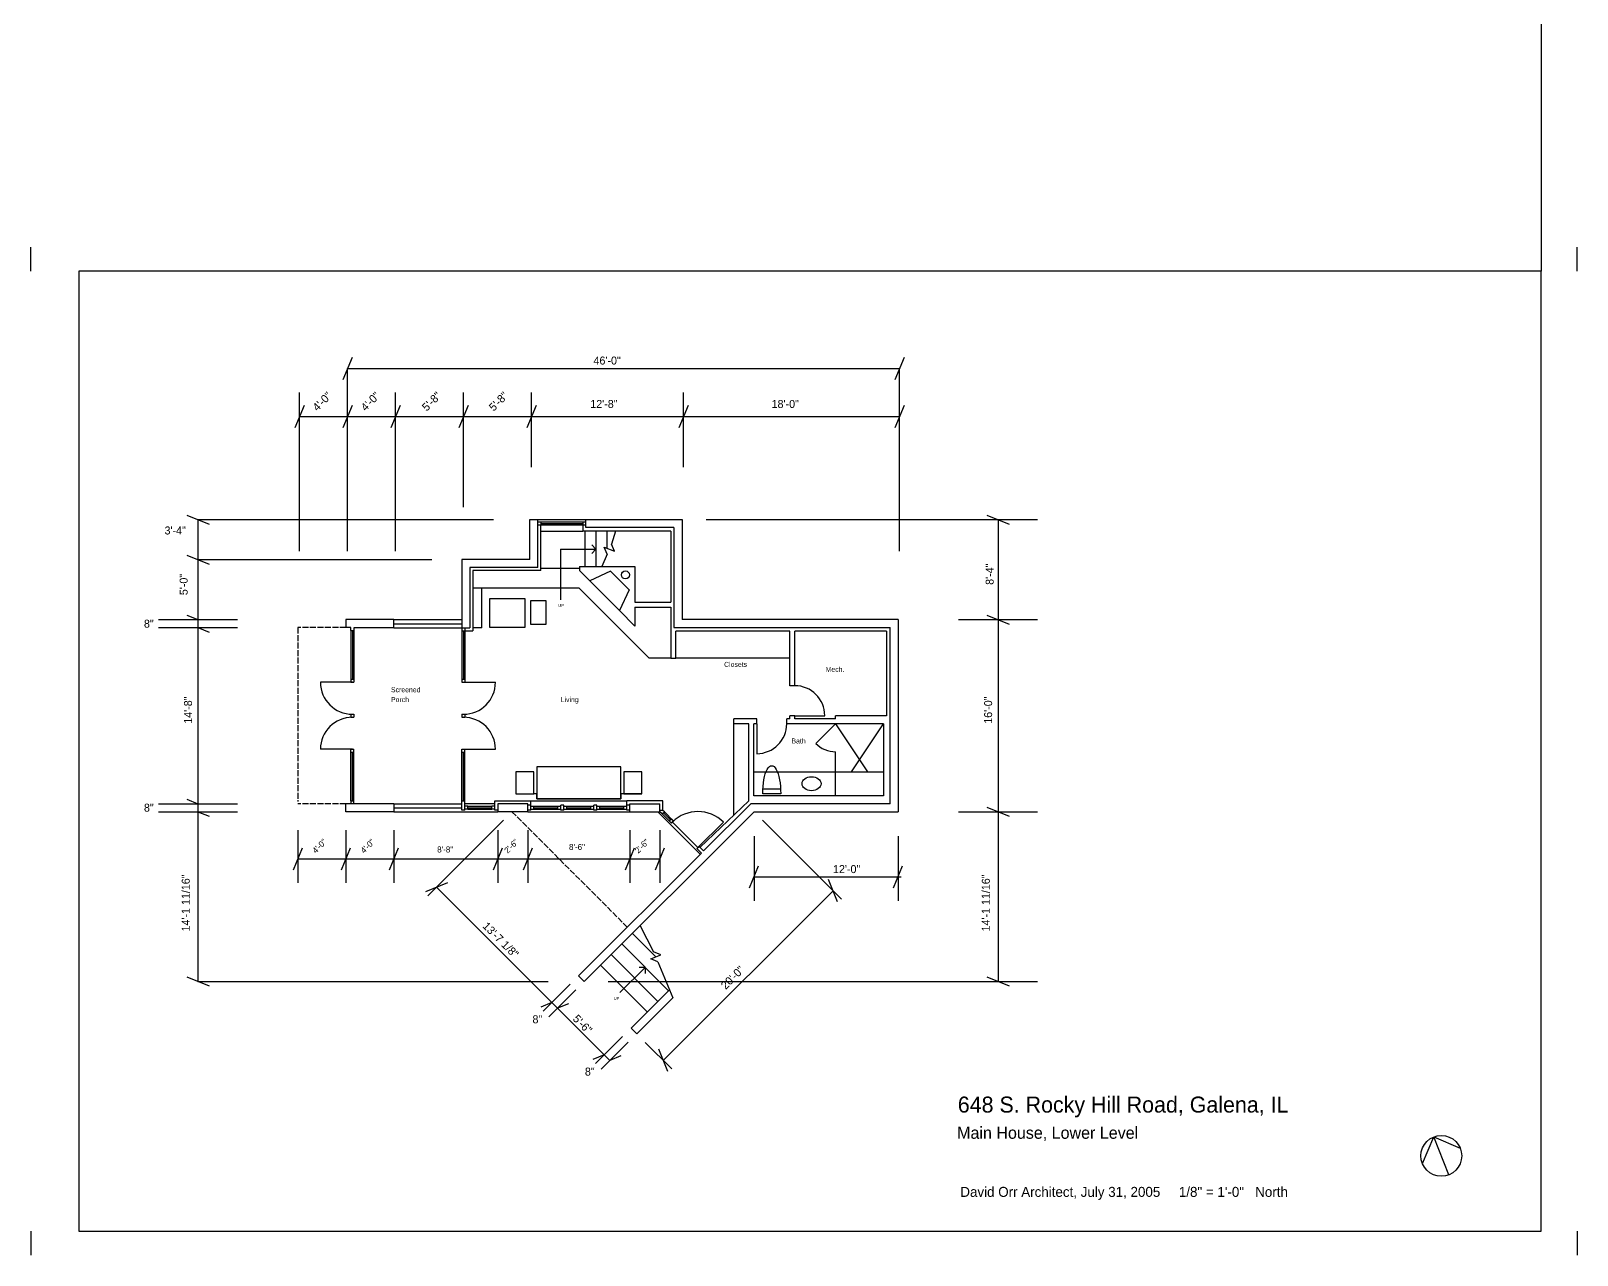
# Model space of a CAD drawing. Header units: inches. Extents: x -18171 to 1840, y -1744 to 7454.
# Drawn here: x -5633 to -4087, y -1744 to -520 of the extents above; entities that cross this region are included whole.
import ezdxf

# ---------------------------------------------------------------- set-up
doc = ezdxf.new("R2010")
doc.units = ezdxf.units.IN
doc.header["$LTSCALE"] = 0.5
doc.header["$MEASUREMENT"] = 0
doc.linetypes.add('ACAD_ISO02W100', pattern=[15, 12, -3])
for name, color, linetype in [('A-doors', 254, 'Continuous'), ('A-Elev-North', 7, 'Continuous'), ('A-Elev-South', 7, 'Continuous'), ('A-fixtures', 140, 'Continuous'), ('A-furniture', 33, 'Continuous'), ('A-glazing', 252, 'Continuous'), ('A-millwork', 252, 'Continuous'), ('A-soffit', 251, 'ACAD_ISO02W100'), ('A-stairs', 252, 'Continuous'), ('A-text', 254, 'Continuous'), ('A-walls', 7, 'Continuous'), ('border', 7, 'Continuous'), ('construction', 160, 'Continuous'), ('dimensions', 253, 'Continuous')]:
    doc.layers.add(name, color=color, linetype=linetype)

msp = doc.modelspace()

# ---------------------------------------------------------------- linework, layer by layer
at = {"layer": 'A-doors'}
for p, q in [((-5201.6, -1109), (-5201.6, -1120.2)), ((-5312.6, -1120, 0), (-5309.6, -1120, 0)), ((-5309.6, -1117.2, 0), (-5309.6, -1120, 0)), ((-5201.6, -1120.2, 0), (-5198.6, -1120.2, 0)), ((-5198.6, -1117.2, 0), (-5198.6, -1120.2, 0)), ((-5311.1, -1171.6, 0), (-5343.1, -1171.6, 0)), ((-5312.6, -1168.6, 0), (-5309.6, -1168.6, 0)), ((-5312.6, -1168.6, 0), (-5312.6, -1171.6, 0)), ((-5312.6, -1171.6, 0), (-5309.6, -1171.6, 0)), ((-5309.6, -1168.6, 0), (-5309.6, -1171.6, 0)), ((-5201.6, -1168.6, 0), (-5198.6, -1168.6, 0)), ((-5201.6, -1168.6, 0), (-5201.6, -1171.6, 0)), ((-5201.6, -1171.6, 0), (-5198.6, -1171.6, 0)), ((-5200.1, -1171.6, 0), (-5168.1, -1171.6, 0)), ((-5198.6, -1168.6, 0), (-5198.6, -1171.6, 0)), ((-5312.6, -1203.6, 0), (-5309.6, -1203.6, 0)), ((-5312.6, -1203.6, 0), (-5312.6, -1206.6, 0)), ((-5309.6, -1203.6, 0), (-5309.6, -1206.6, 0)), ((-5201.6, -1203.6, 0), (-5201.6, -1206.6, 0)), ((-5201.6, -1203.6, 0), (-5198.6, -1203.6, 0)), ((-5198.6, -1203.6, 0), (-5198.6, -1206.6, 0)), ((-4868.9, -1205), (-4838.9, -1205)), ((-5312.6, -1206.6, 0), (-5309.6, -1206.6, 0)), ((-5201.6, -1206.6, 0), (-5198.6, -1206.6, 0)), ((-4906.9, -1213), (-4906.9, -1243)), ((-5311.1, -1238.6, 0), (-5343.1, -1238.6, 0)), ((-5312.6, -1241.6, 0), (-5312.6, -1238.6, 0)), ((-5312.6, -1238.6, 0), (-5309.6, -1238.6, 0)), ((-5312.6, -1241.6, 0), (-5309.6, -1241.6, 0)), ((-5309.6, -1241.6, 0), (-5309.6, -1238.6, 0)), ((-5201.6, -1241.6, 0), (-5201.6, -1238.6, 0)), ((-5201.6, -1238.6, 0), (-5198.6, -1238.6, 0)), ((-5201.6, -1241.6, 0), (-5198.6, -1241.6, 0)), ((-5200.1, -1238.6, 0), (-5168.1, -1238.6, 0)), ((-5198.6, -1241.6, 0), (-5198.6, -1238.6, 0)), ((-5317.6, -1301, -4869.3), (-5317.6, -1293, -4869.3)), ((-5312.6, -1290.2, 0), (-5309.6, -1290.2, 0)), ((-5309.6, -1293, 0), (-5309.6, -1290.2, 0)), ((-5201.6, -1299.5, 0), (-5201.6, -1290.2, 0)), ((-5201.6, -1290.2, 0), (-5198.6, -1290.2, 0)), ((-5198.6, -1299.5, 0), (-5198.6, -1290.2, 0))]:
    msp.add_line(p, q, dxfattribs=at)
for centre, radius, start, end in [((-5311.1, -1171.6, 0), 32, 180, 270), ((-5200.1, -1171.6, 0), 32, 270, 0), ((-4868.9, -1205), 30, 0, 90), ((-5311.1, -1238.6, 0), 32, 90, 180), ((-5200.1, -1238.6, 0), 32, 0, 90), ((-4906.9, -1213), 30, 270, 0)]:
    msp.add_arc(centre, radius, start, end, dxfattribs=at)
at = {"layer": 'A-Elev-North'}
for p, q in [((-4992.6, -1020.5), (-4992.6, -1091.5)), ((-4992.6, -1096.5), (-4992.6, -1147.5))]:
    msp.add_line(p, q, dxfattribs=at)
at = {"layer": 'A-Elev-North', "color": 253}
msp.add_line((-5084.1, -1058), (-5122.6, -1058), dxfattribs=at)
at = {"layer": 'A-Elev-South', "color": 253}
for p, q in [((-5311.5, -846.9, -10845.7), (-5320.7, -869.1, -10845.7)), ((-4759.5, -846.9, -10845.7), (-4768.7, -869.1, -10845.7)), ((-5316.1, -858, -10845.7), (-4764.1, -858, -10845.7)), ((-4764.1, -1040.4, -10845.7), (-4764.1, -858, -10845.7)), ((-5359.5, -894.9, -10845.7), (-5368.7, -917.1, -10845.7)), ((-5311.5, -894.9, -10845.7), (-5320.7, -917.1, -10845.7)), ((-5263.5, -894.9, -10845.7), (-5272.7, -917.1, -10845.7)), ((-5268.1, -1040.4, -10845.7), (-5268.1, -882, -10845.7)), ((-5195.5, -894.9, -10845.7), (-5204.7, -917.1, -10845.7)), ((-5200.1, -996.6, -10845.7), (-5200.1, -882, -10845.7)), ((-5127.5, -894.9, -10845.7), (-5136.7, -917.1, -10845.7)), ((-5132.1, -956.4, -10845.7), (-5132.1, -882, -10845.7)), ((-4975.5, -894.9, -10845.7), (-4984.7, -917.1, -10845.7)), ((-4980.1, -956.4, -10845.7), (-4980.1, -882, -10845.7)), ((-4759.5, -894.9, -10845.7), (-4768.7, -917.1, -10845.7)), ((-5364.1, -906, -10845.7), (-4764.1, -906, -10845.7)), ((-5476.7, -1004.4), (-5454.5, -1013.6)), ((-4676.7, -1004.4), (-4654.5, -1013.6)), ((-5465.6, -1009), (-5170, -1009)), ((-4957.6, -1009, -10845.7), (-4626.2, -1009)), ((-5476.7, -1044.4), (-5454.5, -1053.6)), ((-5465.6, -1049), (-5231.7, -1049)), ((-5505, -1109), (-5426.2, -1109)), ((-5476.7, -1104.4), (-5465.6, -1109)), ((-4705, -1109), (-4626.2, -1109)), ((-4676.7, -1104.4), (-4654.5, -1113.6)), ((-5505, -1117), (-5426.2, -1117)), ((-5465.6, -1117), (-5454.5, -1121.6)), ((-5505, -1293), (-5426.2, -1293)), ((-5476.7, -1288.4), (-5465.6, -1293)), ((-4676.7, -1296.4), (-4654.5, -1305.6)), ((-5505, -1301), (-5426.2, -1301)), ((-5465.6, -1301), (-5454.5, -1305.6)), ((-5235.6, -1385.1, 0), (-5160.1, -1309.5, 0)), ((-4901.1, -1309.5), (-4822.2, -1388.5)), ((-4705, -1301), (-4626.2, -1301)), ((-5365.6, -1319.6, -10845.7), (-5365.6, -1372.1, -10845.7)), ((-5317.6, -1319.6, -10845.7), (-5317.6, -1372.1, -10845.7)), ((-5269.6, -1319.6, -10845.7), (-5269.6, -1372.1, -10845.7)), ((-5165.6, -1319.6), (-5165.6, -1372.1)), ((-5135.6, -1319.6, 15716.9), (-5135.6, -1372.1, 15716.9)), ((-5033.6, -1319.6), (-5033.6, -1372.1)), ((-5003.6, -1319.6), (-5003.6, -1372.1)), ((-4909.6, -1325.6), (-4909.6, -1390.1)), ((-4765.6, -1325.6), (-4765.6, -1390.1)), ((-5370.2, -1359.1, -10845.7), (-5361, -1337, -10845.7)), ((-5322.2, -1359.1, -10845.7), (-5313, -1337, -10845.7)), ((-5274.2, -1359.1, -10845.7), (-5265, -1337, -10845.7)), ((-5170.2, -1359.1), (-5161, -1337)), ((-5140.2, -1359.1, 15716.9), (-5131, -1337, 15716.9)), ((-5038.2, -1359.1), (-5029, -1337)), ((-5008.2, -1359.1), (-4999, -1337)), ((-5365.6, -1348.1, -10845.7), (-5003.6, -1348.1, -10845.7)), ((-4914.2, -1377.1), (-4905, -1355)), ((-4770.2, -1377.1), (-4761, -1355)), ((-5216.1, -1372, -4122.9), (-5238.2, -1381.2, -4122.9)), ((-4909.6, -1366.1, -10845.7), (-4762.6, -1366.1, -10845.7)), ((-4826, -1391.1), (-4835.2, -1368.9)), ((-5227.2, -1376.6, -4122.9), (-5053.8, -1549.9, 1996.8)), ((-5000.3, -1549.7), (-4830.6, -1380)), ((-5476.7, -1466.1), (-5454.5, -1475.3)), ((-4676.7, -1466.1), (-4654.5, -1475.3)), ((-5465.6, -1470.7), (-5115.3, -1470.7, 8853.8)), ((-5120.3, -1500.4), (-5093.4, -1473.6)), ((-5114.6, -1506.1), (-5087.8, -1479.2)), ((-5055.3, -1470.7, -10845.7), (-4626.2, -1470.7)), ((-5043.3, -1470.7, 10673.7), (-5036.5, -1470.7, 10845.7)), ((-4994.1, -1479.1), (-5032.5, -1517.5)), ((-5111.8, -1491.9), (-5122.9, -1496.5)), ((-5095.1, -1493), (-5106.2, -1497.6)), ((-4990.8, -1487.1), (-5026.8, -1523.2)), ((-5068, -1552.7), (-5041.1, -1525.9)), ((-5032.5, -1517.5), (-5026.8, -1523.2)), ((-5059.5, -1544.2), (-5070.6, -1548.8)), ((-5062.3, -1558.4), (-5035.4, -1531.5)), ((-5042.7, -1545.3, 1996.8), (-5053.8, -1549.9, 1996.8)), ((-5018.3, -1531.7), (-4991.9, -1558.2)), ((-4995.7, -1560.8), (-5004.9, -1538.6))]:
    msp.add_line(p, q, dxfattribs=at)
at = {"layer": 'A-Elev-South', "color": 252}
for p, q in [((-5316.1, -1040.4, -10845.7), (-5316.1, -858, -10845.7)), ((-5364.1, -1040.4, -10845.7), (-5364.1, -882, -10845.7)), ((-5041.8, -1433.3), (-4995.1, -1480.1)), ((-5031.2, -1422.7), (-5007.8, -1446.1)), ((-5052.4, -1443.9), (-5005.7, -1490.7)), ((-5063.1, -1454.5), (-5016.3, -1501.3))]:
    msp.add_line(p, q, dxfattribs=at)
at = {"layer": 'A-fixtures'}
for p, q in [((-4847.9, -1232.8), (-4828.1, -1213)), ((-4828.1, -1213), (-4796.1, -1261)), ((-4812.1, -1261), (-4780.1, -1213)), ((-4882.9, -1283), (-4900.9, -1283)), ((-4900.7, -1278), (-4883, -1278))]:
    msp.add_line(p, q, dxfattribs=at)
msp.add_arc((-4828.1, -1213), 28, 225, 270, dxfattribs=at)
at = {"layer": 'A-fixtures', "extrusion": (0, 0, -1)}
msp.add_ellipse((-4891.9, -1283), major_axis=(0, 28), ratio=0.321429, start_param=4.712389, end_param=7.853982, dxfattribs=at)
at = {"layer": 'A-fixtures'}
msp.add_ellipse((-4852.1, -1273), major_axis=(-9.5, 0), ratio=0.736842, dxfattribs=at)
at = {"layer": 'A-furniture'}
msp.add_lwpolyline([(-5173.8, -1088), (-5138.8, -1088), (-5138.8, -1117), (-5173.8, -1117)], close=True, dxfattribs=at)
msp.add_lwpolyline([(-5132.6, -1090), (-5117.6, -1090), (-5117.6, -1114), (-5132.6, -1114), (-5132.6, -1090)], dxfattribs=at)
at = {"layer": 'A-furniture', "elevation": 7858.5}
msp.add_lwpolyline([(-5021.6, -1283), (-5021.6, -1261), (-5039.6, -1261), (-5039.6, -1283), (-5021.6, -1283), (-5039.6, -1283), (-5042.6, -1283), (-5042.6, -1288), (-5042.6, -1256), (-5126.6, -1256), (-5126.6, -1288), (-5042.6, -1288), (-5126.6, -1288), (-5126.6, -1283), (-5129.6, -1283), (-5129.6, -1261), (-5147.6, -1261), (-5147.6, -1283), (-5129.6, -1283)], dxfattribs=at)
at = {"layer": 'A-glazing'}
for p, q in [((-5077.6, -1011.5), (-5125.6, -1011.5)), ((-5077.6, -1014.5), (-5125.6, -1014.5)), ((-5122.6, -1011.5), (-5122.6, -1014.5)), ((-5122.6, -1013), (-5080.6, -1013)), ((-5080.6, -1011.5), (-5080.6, -1014.5)), ((-5269.6, -1109, 0), (-5201.6, -1109, 0)), ((-5312.6, -1120, 0), (-5312.6, -1168.6, 0)), ((-5309.6, -1120, 0), (-5309.6, -1168.6, 0)), ((-5269.6, -1113.1, 0), (-5201.6, -1113.1, 0)), ((-5269.6, -1117.2), (-5201.6, -1117.2, 0)), ((-5201.6, -1120.2, 0), (-5201.6, -1168.6, 0)), ((-5198.6, -1120.2, 0), (-5198.6, -1168.6, 0)), ((-5312.6, -1290.2, 0), (-5312.6, -1241.6, 0)), ((-5309.6, -1290.2, 0), (-5309.6, -1241.6, 0)), ((-5201.6, -1290.2, 0), (-5201.6, -1241.6, 0)), ((-5198.6, -1290.2, 0), (-5198.6, -1241.6, 0)), ((-5269.6, -1293), (-5201.6, -1293, 0)), ((-5269.6, -1297, 0), (-5201.6, -1297, 0)), ((-5168.6, -1293, 0), (-5198.6, -1293, 0)), ((-5195.6, -1295.5, 0), (-5171.6, -1295.5, 0)), ((-5195.6, -1297, 0), (-5171.6, -1297, 0)), ((-5195.6, -1298.5, 0), (-5171.6, -1298.5, 0)), ((-5099.6, -1297, -14201), (-5099.6, -1297, -14201)), ((-5269.6, -1301), (-5165.6, -1301, 0)), ((-5001.3, -1303.3), (-4994.3, -1310.3)), ((-4999.2, -1301.2), (-4990.3, -1310.1))]:
    msp.add_line(p, q, dxfattribs=at)
at = {"layer": 'A-glazing', "color": 254}
for p, q in [((-5195.6, -1295.5), (-5198.6, -1295.5)), ((-5195.6, -1298.5), (-5198.6, -1298.5)), ((-5195.6, -1298.5), (-5195.6, -1295.5)), ((-5171.6, -1298.5), (-5171.6, -1295.5)), ((-5168.6, -1295.5), (-5171.6, -1295.5)), ((-5168.6, -1298.5), (-5171.6, -1298.5)), ((-5168.6, -1299.5), (-5168.6, -1295.5)), ((-5132.6, -1294.5, 15716.9), (-5135.6, -1294.5, 15716.9)), ((-5132.6, -1299.5, 15716.9), (-5132.6, -1294.5, 15716.9)), ((-5129.6, -1298.5, 15716.9), (-5129.6, -1295.5, 15716.9)), ((-5105.6, -1298.5, -14201), (-5105.6, -1295.5, -14201)), ((-5099.6, -1294.5, -14201), (-5102.6, -1294.5, -14201)), ((-5102.6, -1299.5, -14201), (-5102.6, -1294.5, -14201)), ((-5099.6, -1299.5, -14201), (-5099.6, -1294.5, -14201)), ((-5096.6, -1298.5, -14201), (-5096.6, -1295.5, -14201)), ((-5072.6, -1298.5, -44119), (-5072.6, -1295.5, -44119)), ((-5066.6, -1294.5), (-5069.6, -1294.5)), ((-5069.6, -1299.5), (-5069.6, -1294.5)), ((-5066.6, -1299.5), (-5066.6, -1294.5)), ((-5063.6, -1298.5), (-5063.6, -1295.5)), ((-5039.6, -1298.5, -29917.9), (-5039.6, -1295.5, -29917.9)), ((-5033.6, -1294.5), (-5036.6, -1294.5)), ((-5036.6, -1299.5), (-5036.6, -1294.5)), ((-5198.6, -1299.5), (-5201.6, -1299.5)), ((-5165.6, -1299.5), (-5168.6, -1299.5)), ((-5132.6, -1299.5, 15716.9), (-5135.6, -1299.5, 15716.9)), ((-5099.6, -1299.5, -14201), (-5102.6, -1299.5, -14201)), ((-5066.6, -1299.5), (-5069.6, -1299.5)), ((-5033.6, -1299.5), (-5036.6, -1299.5)), ((-5001.3, -1303.3), (-5003.6, -1301)), ((-5001.3, -1303.3), (-4999.2, -1301.2)), ((-4999.2, -1301.2), (-5000.6, -1299.8)), ((-4994.3, -1310.3), (-4992.1, -1308.2)), ((-4994.3, -1310.3), (-4992.1, -1312.5)), ((-4992.1, -1308.2), (-4990, -1310.3)), ((-4992.1, -1312.5), (-4990, -1310.3)), ((-4966.7, -1337.9), (-4964.6, -1335.9))]:
    msp.add_line(p, q, dxfattribs=at)
at = {"layer": 'A-glazing', "color": 253}
for p, q in [((-5132.6, -1295.5, 15716.9), (-5129.6, -1295.5, 12725.1)), ((-5132.6, -1298.5, 15716.9), (-5129.6, -1298.5, 12725.1)), ((-5129.6, -1297, 12725.1), (-5105.6, -1297, -11209.2)), ((-5105.6, -1295.5, -11209.2), (-5102.6, -1295.5, -14201)), ((-5105.6, -1298.5, -11209.2), (-5102.6, -1298.5, -14201)), ((-5099.6, -1295.5, -14201), (-5096.6, -1295.5, -12782.3)), ((-5099.6, -1298.5, -14201), (-5096.6, -1298.5, -12782.3)), ((-5096.6, -1297, -12782.3), (-5072.6, -1297, -1432.7)), ((-5072.6, -1295.5, -1432.7), (-5069.6, -1295.5)), ((-5072.6, -1298.5, -1432.7), (-5069.6, -1298.5)), ((-5066.6, -1295.5), (-5063.6, -1295.5)), ((-5066.6, -1298.5), (-5063.6, -1298.5)), ((-5063.6, -1297), (-5039.6, -1297)), ((-5039.6, -1295.5), (-5036.6, -1295.5)), ((-5039.6, -1298.5), (-5036.6, -1298.5)), ((-5000.2, -1302.3), (-4993.2, -1309.3))]:
    msp.add_line(p, q, dxfattribs=at)
at = {"layer": 'A-glazing', "color": 252}
for p, q in [((-5129.6, -1295.5, 12725.1), (-5105.6, -1295.5, -11209.2)), ((-5129.6, -1298.5, 15716.9), (-5105.6, -1298.5, -8217.4)), ((-5096.6, -1295.5, -12782.3), (-5072.6, -1295.5, -36716.7)), ((-5096.6, -1298.5, -14201), (-5072.6, -1298.5, -38135.4)), ((-5063.6, -1295.5), (-5039.6, -1295.5, -23934.4)), ((-5063.6, -1298.5), (-5039.6, -1298.5, -23934.4))]:
    msp.add_line(p, q, dxfattribs=at)
at = {"layer": 'A-millwork'}
for p, q in [((-5181.6, -1117.2), (-5181.6, -1077.5)), ((-4873.9, -1147.5), (-4987.6, -1147.5)), ((-4929.9, -1304.3), (-4929.9, -1213)), ((-4909.9, -1261), (-4780.1, -1261))]:
    msp.add_line(p, q, dxfattribs=at)
at = {"layer": 'A-soffit', "color": 253}
for p, q in [((-5365.6, -1117, -4869.3), (-5365.6, -1290.8, -4869.3)), ((-5317.6, -1117, -4869.3), (-5365.6, -1117, -4869.3)), ((-5317.6, -1293, -4869.3), (-5365.6, -1293, -4869.3)), ((-5151.6, -1301, 0), (-5036.3, -1416.4, 0))]:
    msp.add_line(p, q, dxfattribs=at)
at = {"layer": 'A-stairs'}
for p, q in [((-5078.6, -1020.5), (-5078.6, -1056)), ((-5067.6, -1020.5), (-5067.6, -1056)), ((-5056.6, -1020.5), (-5056.6, -1037.6)), ((-5048.1, -1020.5), (-5052.2, -1033.5)), ((-5049.2, -1040.6), (-5052.2, -1033.5)), ((-5056.4, -1043.6), (-5061.6, -1056)), ((-5056.4, -1043.6), (-5059.4, -1036.4)), ((-5059.4, -1036.4), (-5049.2, -1040.6)), ((-5084.5, -1077.5), (-5014.5, -1147.5)), ((-4993.1, -1147.5), (-5014.5, -1147.5)), ((-5023.5, -1415), (-5010, -1441)), ((-5012.9, -1448.2), (-5002.8, -1444)), ((-5005.7, -1451.1), (-5012.9, -1448.2)), ((-5002.8, -1444), (-5010, -1441)), ((-5005.7, -1451.1), (-4990.8, -1487.1))]:
    msp.add_line(p, q, dxfattribs=at)
at = {"layer": 'A-text'}
for p, q in [((-5067.6, -1038.5), (-5071.8, -1034.3)), ((-5103.1, -1038.5), (-5103.1, -1089.3)), ((-5103.1, -1038.5), (-5067.6, -1038.5)), ((-5067.6, -1038.5), (-5071.8, -1042.8)), ((-5043.6, -1481.8), (-5018.5, -1456.7)), ((-5018.5, -1456.7), (-5024.5, -1456.7)), ((-5018.5, -1456.7), (-5018.5, -1462.7))]:
    msp.add_line(p, q, dxfattribs=at)
at = {"layer": 'A-walls', "color": 253}
for p, q in [((-5465.6, -1009), (-5465.6, -1470.7)), ((-5125.6, -1009), (-5077.6, -1009)), ((-4665.6, -1009), (-4665.6, -1470.7)), ((-5122.6, -1020.5), (-5080.6, -1020.5)), ((-5132.6, -1290, 15254.8), (-5036.6, -1290, 462.1)), ((-5135.6, -1301, 15716.9), (-5033.6, -1301)), ((-5005.8, -1301), (-4963.4, -1343.5)), ((-4965.7, -1336.9), (-4991.1, -1311.4)), ((-4965.7, -1336.9), (-4940.2, -1311.5))]:
    msp.add_line(p, q, dxfattribs=at)
at = {"layer": 'A-walls'}
for p, q in [((-5133.6, -1009), (-5125.6, -1009)), ((-5133.6, -1049), (-5133.6, -1009)), ((-5133.6, -1009), (-5125.6, -1009)), ((-5125.6, -1057), (-5125.6, -1009)), ((-5122.6, -1060), (-5122.6, -1014.5)), ((-5080.6, -1014.5), (-5080.6, -1020.5)), ((-5077.6, -1009), (-4981.6, -1009)), ((-5077.6, -1017), (-5077.6, -1009)), ((-4989.6, -1017), (-5077.6, -1017)), ((-4989.6, -1017), (-4989.6, -1117)), ((-4981.6, -1009), (-4981.6, -1109)), ((-4992.6, -1020.5), (-5080.6, -1020.5)), ((-5201.6, -1049), (-5201.6, -1109)), ((-5133.6, -1049), (-5201.6, -1049)), ((-5193.6, -1057), (-5193.6, -1117.2)), ((-5125.6, -1057), (-5193.6, -1057)), ((-5122.6, -1060), (-5190.6, -1060)), ((-5190.6, -1060), (-5190.6, -1120.2)), ((-5133.6, -1057), (-5134.6, -1057)), ((-5084.1, -1056), (-5028.6, -1056)), ((-5084.1, -1056), (-5084.1, -1060)), ((-5074, -1070), (-5084.1, -1060)), ((-5053.1, -1060.5), (-5073.9, -1070.2)), ((-5034.4, -1079.2), (-5053.1, -1060.5)), ((-5028.6, -1056), (-5028.6, -1091.5)), ((-5074, -1070), (-5044.1, -1100)), ((-5034.4, -1079.2), (-5044.1, -1100)), ((-5028.6, -1091.5), (-4992.6, -1091.5)), ((-5028.6, -1096.5), (-5028.6, -1115.5)), ((-5028.6, -1096.5), (-4992.6, -1096.5)), ((-5269.6, -1109), (-5317.6, -1109)), ((-5317.6, -1109), (-5317.6, -1117)), ((-5269.6, -1117.2, 0), (-5269.6, -1109, 0)), ((-5028.6, -1115.5), (-5044.1, -1100)), ((-4765.6, -1109), (-4981.6, -1109)), ((-4765.6, -1109), (-4765.6, -1301)), ((-5312.6, -1117, 0), (-5317.6, -1117)), ((-5312.6, -1120, 0), (-5312.6, -1117, 0)), ((-5269.6, -1117.2, 0), (-5309.6, -1117.2, 0)), ((-5201.6, -1117.2, 0), (-5193.6, -1117.2, 0)), ((-5198.6, -1120.2, 0), (-5190.6, -1120.2, 0)), ((-4989.6, -1117), (-4773.6, -1117)), ((-4873.9, -1120.5), (-4987.6, -1120.5)), ((-4987.6, -1147.5), (-4987.6, -1120.5)), ((-4873.9, -1175), (-4873.9, -1120.5)), ((-4868.9, -1175), (-4868.9, -1120.5)), ((-4777.1, -1120.5), (-4868.9, -1120.5)), ((-4777.1, -1120.5), (-4777.1, -1205)), ((-4773.6, -1293), (-4773.6, -1117)), ((-4992.6, -1147.5), (-4987.6, -1147.5)), ((-4868.9, -1175), (-4873.9, -1175)), ((-4868.9, -1205), (-4873.9, -1205)), ((-4873.9, -1208), (-4873.9, -1205)), ((-4868.9, -1208), (-4868.9, -1205)), ((-4828.1, -1208), (-4828.1, -1205)), ((-4777.1, -1205), (-4828.1, -1205)), ((-4929.9, -1213), (-4929.9, -1208)), ((-4914.9, -1208), (-4929.9, -1208)), ((-4914.9, -1213), (-4929.9, -1213)), ((-4906.9, -1208), (-4914.9, -1208)), ((-4914.9, -1290), (-4914.9, -1213)), ((-4909.9, -1285), (-4909.9, -1213)), ((-4906.9, -1213), (-4909.9, -1213)), ((-4906.9, -1213), (-4909.9, -1213)), ((-4906.9, -1213), (-4906.9, -1208)), ((-4873.9, -1208), (-4876.9, -1208)), ((-4876.9, -1213), (-4876.9, -1208)), ((-4873.9, -1208), (-4876.9, -1208)), ((-4780.1, -1213), (-4876.9, -1213)), ((-4828.1, -1208), (-4868.9, -1208)), ((-4780.1, -1213), (-4780.1, -1285)), ((-4828.1, -1285), (-4828.1, -1241)), ((-5269.6, -1293), (-5317.6, -1293)), ((-5312.6, -1290.2, 0), (-5312.6, -1293)), ((-5269.6, -1293, 0), (-5269.6, -1301, 0)), ((-5168.6, -1290, 0), (-5132.6, -1290, 17145.8)), ((-5168.6, -1295.5, 0), (-5168.6, -1290, 0)), ((-5135.6, -1293, 15716.9), (-5165.6, -1293, 0)), ((-5165.6, -1293), (-5165.6, -1301)), ((-5135.6, -1301, 15716.9), (-5135.6, -1293, 15716.9)), ((-5132.6, -1294.5, 15716.9), (-5132.6, -1290, 15716.9)), ((-5036.6, -1294.5), (-5036.6, -1290)), ((-5000.6, -1290), (-5036.6, -1290)), ((-5033.6, -1301), (-5033.6, -1293)), ((-5033.6, -1293), (-5003.6, -1293)), ((-5003.6, -1301), (-5003.6, -1293)), ((-5000.6, -1299.8), (-5000.6, -1290)), ((-4963.8, -1336.7), (-4914.9, -1290)), ((-4960.2, -1340.3), (-4912.9, -1293)), ((-4773.6, -1293), (-4912.9, -1293)), ((-4780.1, -1285), (-4909.9, -1285)), ((-5269.6, -1301), (-5317.6, -1301)), ((-5135.6, -1301, 15716.9), (-5165.6, -1301, 0)), ((-4909.6, -1301), (-5079.3, -1470.7)), ((-5033.6, -1301), (-5003.6, -1301)), ((-5000.6, -1299.8), (-5003.6, -1299.8)), ((-4909.6, -1301), (-4765.6, -1301)), ((-5085, -1465.1), (-4962.2, -1342.4)), ((-4966.7, -1337.9), (-4962.2, -1342.4)), ((-5079.3, -1470.7), (-5085, -1465.1))]:
    msp.add_line(p, q, dxfattribs=at)
at = {"layer": 'A-walls', "color": 252}
for p, q in [((-5084.5, -1077.5), (-5190.6, -1077.5)), ((-5311.1, -1120, 0), (-5311.1, -1168.6, 0)), ((-5200.1, -1120.2, 0), (-5200.1, -1168.6, 0)), ((-5181.6, -1117.2, 0), (-5190.6, -1117.2, 0)), ((-5311.1, -1290.2, 0), (-5311.1, -1241.6, 0)), ((-5200.1, -1290.2, 0), (-5200.1, -1241.6, 0))]:
    msp.add_line(p, q, dxfattribs=at)
at = {"layer": 'A-walls', "color": 254}
msp.add_line((-4964.6, -1335.9), (-4960.2, -1340.3), dxfattribs=at)
at = {"layer": 'A-walls'}
msp.add_circle((-5038.1, -1064.2), 4, dxfattribs=at)
at = {"layer": 'A-walls', "color": 253}
msp.add_arc((-4965.7, -1336.9), 36, 44.9117, 134.9117, dxfattribs=at)
at = {"layer": 'border'}
for p, q in [((-4241.3, -1652.8), (-4230, -1626.3)), ((-4214.8, -1664.1), (-4230, -1626.3)), ((-4230, -1626.3), (-4203.5, -1637.6))]:
    msp.add_line(p, q, dxfattribs=at)
msp.add_lwpolyline([(-5584.6, -760.4), (-5584.6, -1720.4), (-4122.6, -1720.4), (-4122.6, -760.4), (-5584.6, -760.4)], close=True, dxfattribs=at)
at = {"layer": 'construction'}
for p, q in [((-4122.6, -441.3), (-4122.6, -760.4)), ((-5632.6, -760.4), (-5632.6, -736.4)), ((-4086.6, -760.4), (-4086.6, -736.4)), ((-5632.6, -1720.4), (-5632.6, -1744.4)), ((-4086.6, -1720.4), (-4086.6, -1744.4))]:
    msp.add_line(p, q, dxfattribs=at)
at = {"layer": 'dimensions'}
msp.add_circle((-4222.4, -1645.2), 20.4, dxfattribs=at)

# ---------------------------------------------------------------- texts
at = {"layer": 'A-soffit', "color": 7}
for s, p in [('Closets', (-4939.5, -1156.2)), ('Mech.', (-4838, -1161.2)), ('Screened', (-5272.6, -1181.6)), ('Porch', (-5272.6, -1191.4)), ('Living', (-5102.9, -1191.4)), ('Bath', (-4872.1, -1232.8))]:
    msp.add_text(s, height=5, dxfattribs=at).set_placement(p)
at = {"layer": 'A-text'}
for p in [(-5105.4, -1096.4), (-5050, -1489.2)]:
    msp.add_text('UP', height=3, dxfattribs=at).set_placement(p)
at = {"layer": 'construction', "color": 7}
for s, height, p in [('46\'-0"', 8, (-5070.1, -853.9, -26839)), ('12\'-8"', 8, (-5073.3, -897.3, -15993.3)), ('18\'-0"', 8, (-4892, -897.3, -15993.3)), ('3\'-4"', 8, (-5499, -1023.8, -5147.6)), ('8"', 8, (-5519.6, -1117, -5147.6)), ('8"', 8, (-5519.6, -1301, -5147.6)), ('8\'-8"', 6, (-5226.4, -1341.8, -15993.3)), ('8\'-6"', 6, (-5094.6, -1339.3, -15993.3)), ('12\'-0"', 8, (-4830.6, -1362.4, -15993.3)), ('8"', 8, (-5131.1, -1512.6, -5147.6)), ('8"', 8, (-5078.7, -1564.9, -5147.6)), ('648 S. Rocky Hill Road, Galena, IL', 16, (-4705.8, -1601.9, -15993.3)), ('Main House, Lower Level', 12, (-4706.5, -1628.1, -15993.3)), ('David Orr Architect, July 31, 2005     1/8" = 1\'-0"   North', 10, (-4703.3, -1686.2, -15993.3))]:
    msp.add_text(s, height=height, dxfattribs=at).set_placement(p)
for s, height, rotation, p in [('4\'-0"', 8, 45, (-5346.2, -901.1, -15993.3)), ('4\'-0"', 8, 45, (-5298, -901.1, -15993.3)), ('5\'-8"', 8, 45, (-5236.8, -901.1, -15993.3)), ('5\'-8"', 8, 45, (-5169.9, -901.1, -15993.3)), ('5\'-0"', 8, 90, (-5475.9, -1084.5, -5147.6)), ('8\'-4"', 8, 90, (-4670, -1074.2, -5147.6)), ('14\'-8"', 8, 90, (-5471.5, -1213.1, -5147.6)), ('16\'-0"', 8, 90, (-4671.5, -1213.1, -5147.6)), ('4\'-0"', 6, 45, (-5347.7, -1343.2, -15993.3)), ('4\'-0"', 6, 45, (-5299.5, -1343.2, -15993.3)), ('2\'-6"', 6, 45, (-5155.8, -1343.2, -5147.6)), ('2\'-6"', 6, 45, (-5025.3, -1343.2, -15993.3)), ('14\'-1 11/16"', 8, 90, (-5473.8, -1420.8, -5147.6)), ('14\'-1 11/16"', 8, 90, (-4673.8, -1420.8, -5147.6)), ('13\'-7 1/8"', 8, 315, (-5181.6, -1416.1, -5147.6)), ('20\'-0"', 8, 45, (-4937.9, -1479.3, -15993.3)), ('5\'-6"', 8, 315, (-5091.4, -1508.8, -1154.1))]:
    msp.add_text(s, height=height, rotation=rotation, dxfattribs=at).set_placement(p)

doc.saveas('drawing.dxf')
